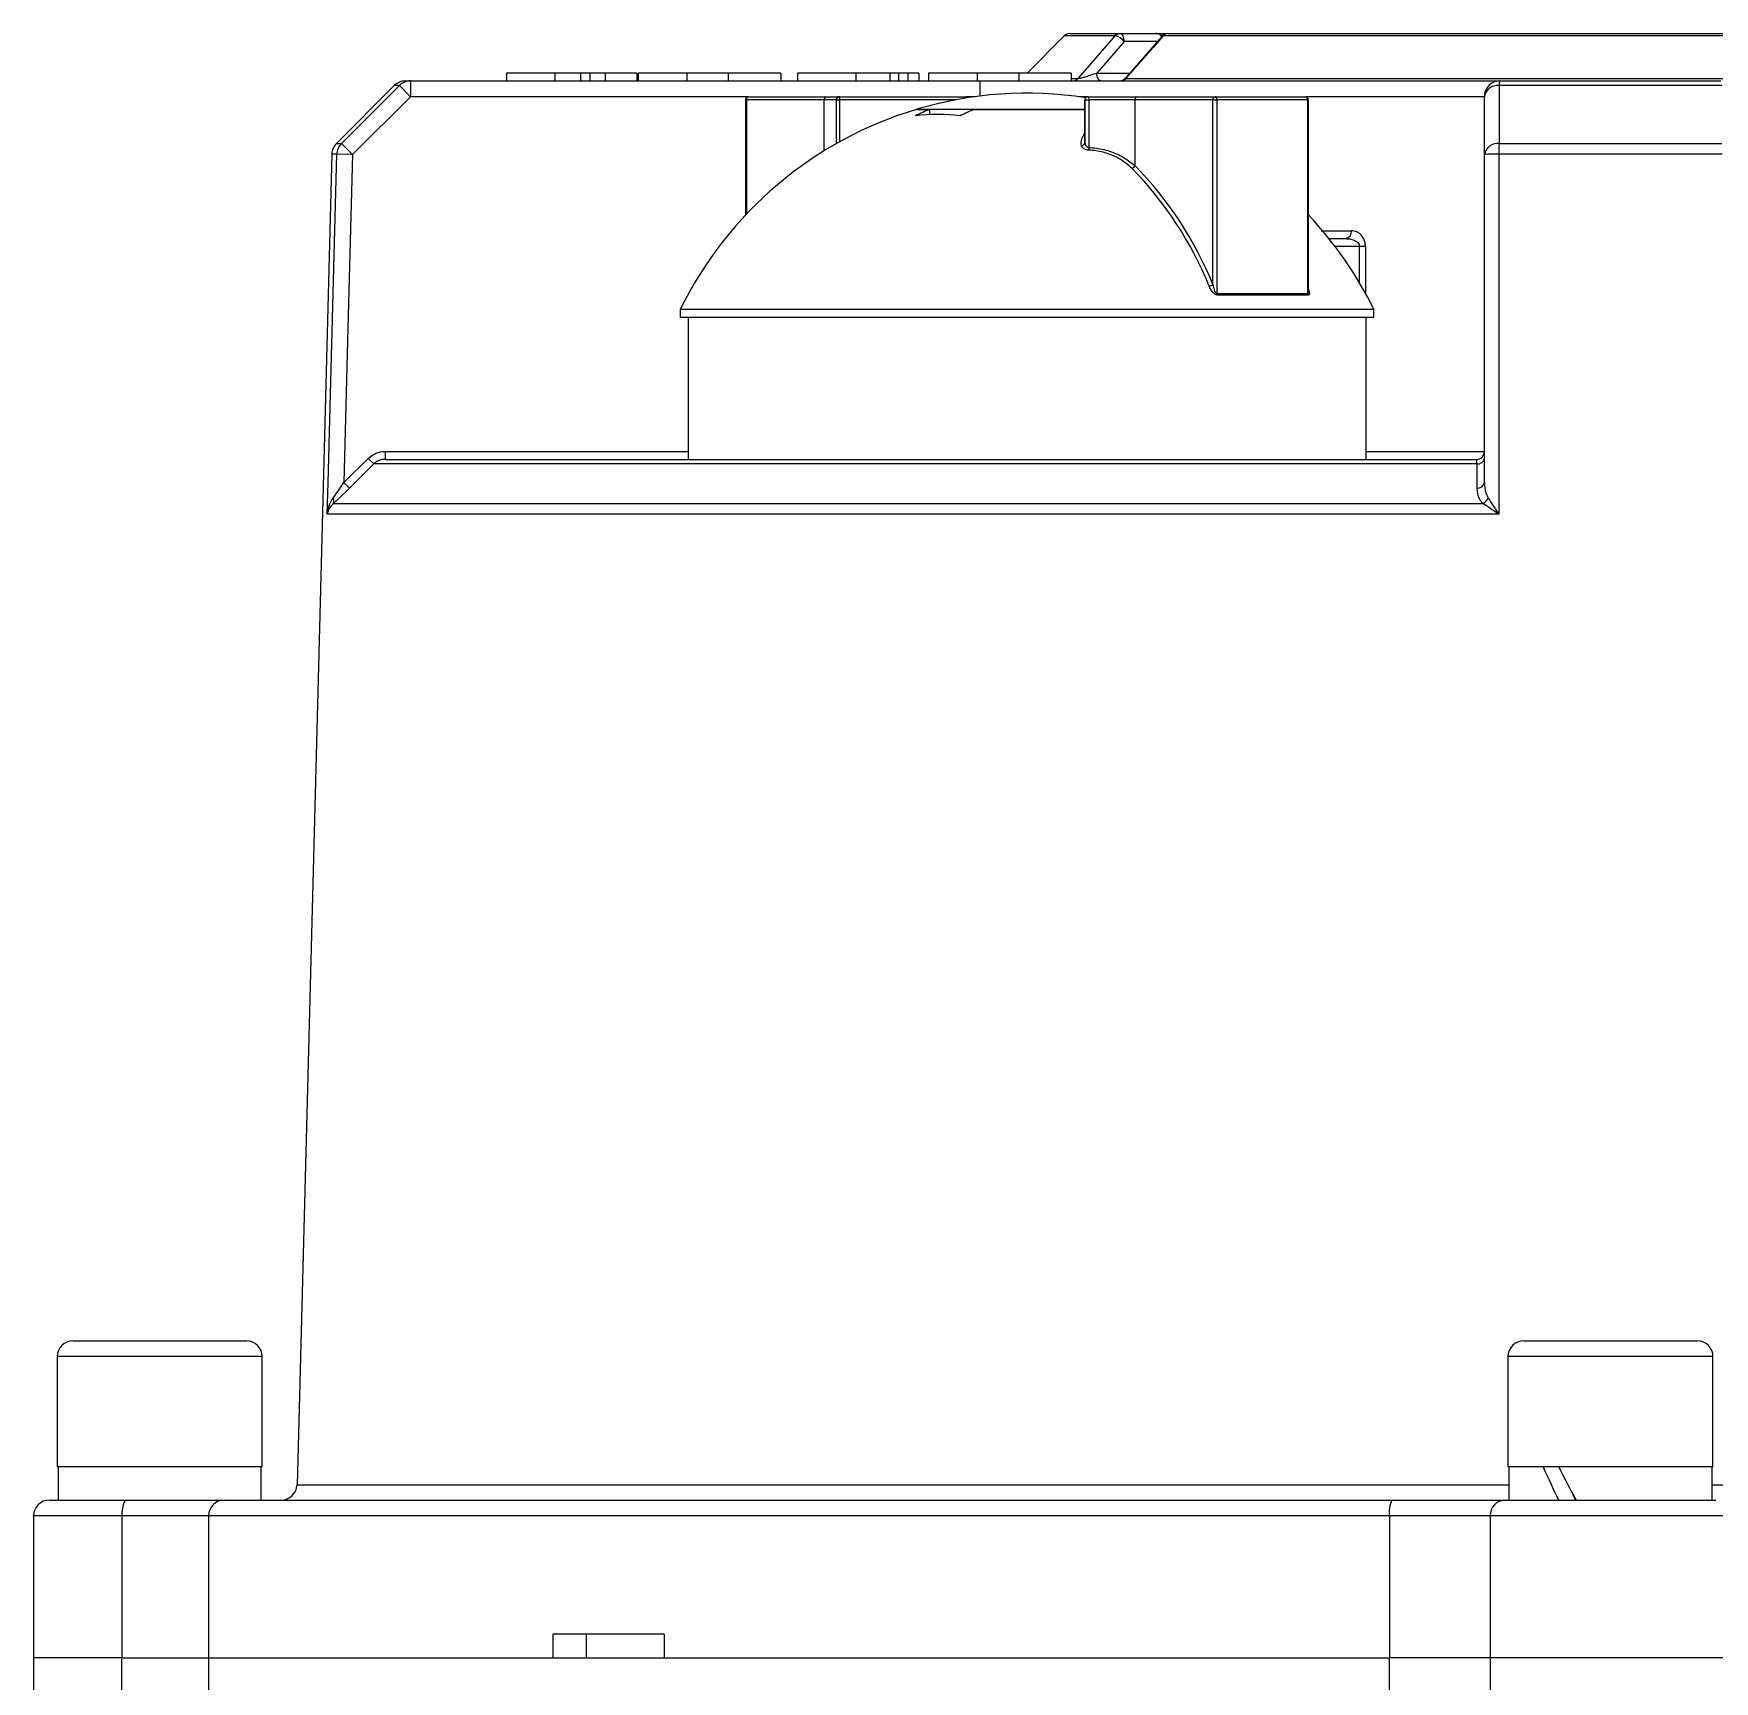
# Model space of a CAD drawing. Header units: millimetres. Extents: x 284 to 3312, y -237 to 1155.
# Drawn here: x 2243.2 to 2349.8, y 897.8 to 1002.3 of the extents above; entities that cross this region are included whole.
import ezdxf

# ---------------------------------------------------------------- set-up
doc = ezdxf.new("R2010")
doc.units = ezdxf.units.MM

msp = doc.modelspace()

# ---------------------------------------------------------------- linework, layer by layer
at = {"color": 7, "linetype": 'Continuous', "lineweight": 25}
for p, q in [((2308.594, 1002.188), (2306.24, 999.834)), ((2311.835, 1002.188), (2308.594, 1002.188)), ((2308.947, 1002.334), (2312.155, 1002.334)), ((2312.155, 1002.334), (2314.395, 1002.334)), ((2314.78, 1002.16), (2312.476, 999.508)), ((2314.356, 1002.334), (2315.155, 1002.334)), ((2371.614, 1002.188), (2314.866, 1002.188)), ((2315.155, 1002.334), (2371.325, 1002.334)), ((2314.497, 1001.834), (2312.405, 1001.834)), ((2273.233, 999.834), (2273.233, 999.334)), ((2276.299, 999.834), (2273.233, 999.834)), ((2276.299, 999.834), (2276.299, 999.334)), ((2277.911, 999.834), (2277.911, 999.334)), ((2278.522, 999.834), (2277.911, 999.834)), ((2278.522, 999.834), (2278.522, 999.334)), ((2279.484, 999.834), (2279.484, 999.334)), ((2281.489, 999.834), (2279.484, 999.834)), ((2281.489, 999.834), (2281.489, 999.334)), ((2281.574, 999.834), (2281.574, 999.334)), ((2284.663, 999.834), (2281.574, 999.834)), ((2284.663, 999.834), (2284.663, 999.334)), ((2287.295, 999.834), (2284.663, 999.834)), ((2287.295, 999.834), (2287.295, 999.334)), ((2290.629, 999.834), (2287.295, 999.834)), ((2290.629, 999.834), (2290.629, 999.334)), ((2291.674, 999.834), (2291.674, 999.334)), ((2295.372, 999.834), (2295.372, 999.334)), ((2297.546, 999.834), (2297.546, 999.334)), ((2298.091, 999.834), (2297.546, 999.834)), ((2298.091, 999.834), (2298.091, 999.334)), ((2298.672, 999.834), (2298.091, 999.834)), ((2298.672, 999.834), (2298.672, 999.334)), ((2299.381, 999.834), (2299.381, 999.334)), ((2299.991, 999.834), (2299.991, 999.334)), ((2303.081, 999.834), (2299.991, 999.834)), ((2303.081, 999.834), (2303.081, 999.334)), ((2305.713, 999.834), (2303.081, 999.834)), ((2305.713, 999.834), (2305.713, 999.334)), ((2309.047, 999.834), (2305.713, 999.834)), ((2309.047, 999.834), (2309.047, 999.334)), ((2310.667, 999.834), (2312.759, 999.834)), ((2266.115, 999.041), (2262.447, 995.374)), ((2266.439, 999.041), (2266.115, 999.041)), ((2266.439, 999.041), (2267.143, 998.334)), ((2266.822, 999.334), (2267.143, 999.334)), ((2267.143, 999.334), (2267.143, 998.334)), ((2267.143, 999.334), (2303.24, 999.334)), ((2303.24, 999.334), (2336.24, 999.334)), ((2303.24, 999.334), (2303.24, 998.371)), ((2309.047, 999.481), (2309.483, 999.481)), ((2312.512, 999.481), (2373.968, 999.481)), ((2350.305, 999.041), (2336.175, 999.041)), ((2336.24, 999.334), (2350.24, 999.334)), ((2267.143, 998.334), (2263.461, 994.667)), ((2288.59, 998.334), (2267.143, 998.334)), ((2288.39, 998.134), (2288.39, 990.834)), ((2288.39, 998.134), (2288.448, 998.134)), ((2293.381, 998.134), (2288.448, 998.134)), ((2288.448, 998.134), (2288.448, 990.896)), ((2288.59, 998.334), (2293.522, 998.334)), ((2293.381, 994.906), (2293.381, 998.134)), ((2294.143, 998.134), (2293.381, 998.134)), ((2293.522, 998.334), (2294.343, 998.334)), ((2294.143, 998.134), (2294.143, 995.357)), ((2294.143, 998.134), (2294.337, 998.134)), ((2294.337, 998.134), (2294.337, 995.466)), ((2301.716, 998.134), (2294.337, 998.134)), ((2294.343, 998.334), (2302.373, 998.334)), ((2302.955, 998.334), (2302.373, 998.334)), ((2310.111, 998.334), (2309.525, 998.334)), ((2309.907, 998.134), (2309.907, 995.542)), ((2309.911, 998.134), (2309.907, 998.134)), ((2309.911, 995.412), (2309.911, 998.134)), ((2309.911, 998.134), (2310.164, 998.134)), ((2310.111, 998.334), (2313.23, 998.334)), ((2310.164, 998.134), (2310.164, 995.109)), ((2313.089, 998.134), (2310.164, 998.134)), ((2318.021, 998.134), (2313.089, 998.134)), ((2313.089, 993.954), (2313.089, 998.134)), ((2313.23, 998.334), (2318.163, 998.334)), ((2318.021, 986.422), (2318.021, 998.134)), ((2318.021, 998.134), (2318.275, 998.134)), ((2318.163, 998.334), (2323.89, 998.334)), ((2318.275, 998.134), (2318.275, 985.851)), ((2324.056, 998.134), (2318.275, 998.134)), ((2335.24, 998.334), (2323.89, 998.334)), ((2324.056, 985.851), (2324.056, 998.134)), ((2324.056, 998.134), (2324.09, 998.134)), ((2324.09, 985.982), (2324.09, 998.134)), ((2335.24, 994.667), (2335.24, 998.334)), ((2299.24, 997.534), (2299.24, 997.531)), ((2299.24, 997.534), (2309.907, 997.534)), ((2299.24, 997.531), (2300.082, 997.531)), ((2300.082, 997.199), (2300.082, 997.531)), ((2302.911, 997.531), (2309.907, 997.531)), ((2309.913, 995.704), (2309.911, 995.412)), ((2262.155, 994.693), (2259.945, 910.308)), ((2262.465, 994.693), (2262.155, 994.693)), ((2262.447, 995.374), (2262.756, 995.374)), ((2263.461, 994.667), (2262.465, 994.693)), ((2262.756, 995.374), (2263.461, 994.667)), ((2335.24, 973.859), (2335.24, 994.667)), ((2350.327, 994.693), (2336.153, 994.693)), ((2336.178, 995.374), (2350.302, 995.374)), ((2324.888, 989.834), (2326.806, 989.834)), ((2325.39, 989.334), (2326.438, 989.334)), ((2327.318, 988.834), (2325.778, 988.834)), ((2327.701, 988.834), (2327.318, 988.834)), ((2327.318, 986.54), (2327.318, 988.834)), ((2327.701, 988.834), (2327.701, 985.872)), ((2318.275, 985.851), (2324.056, 985.851)), ((2324.076, 985.755), (2318.288, 985.755)), ((2284.24, 984.834), (2284.24, 984.334)), ((2290.684, 984.834), (2284.24, 984.834)), ((2290.684, 984.334), (2284.24, 984.334)), ((2284.74, 984.334), (2284.74, 975.334)), ((2328.24, 984.834), (2290.684, 984.834)), ((2328.24, 984.334), (2290.684, 984.334)), ((2327.74, 975.334), (2327.74, 984.334)), ((2328.24, 984.334), (2328.24, 984.834)), ((2262.914, 973.859), (2264.459, 975.395)), ((2264.459, 975.395), (2264.81, 975.041)), ((2265.525, 975.834), (2265.525, 975.334)), ((2265.525, 975.834), (2284.74, 975.834)), ((2265.525, 975.334), (2334.74, 975.334)), ((2327.701, 975.834), (2335.24, 975.834)), ((2334.778, 975.041), (2264.81, 975.041)), ((2262.914, 973.859), (2263.266, 973.506)), ((2262.253, 972.536), (2335.146, 972.536)), ((2336.153, 971.855), (2261.865, 971.855)), ((2245.74, 919.434), (2251.24, 919.434)), ((2251.24, 919.434), (2256.74, 919.434)), ((2337.74, 919.434), (2348.74, 919.434)), ((2244.74, 918.434), (2244.74, 911.434)), ((2251.24, 918.434), (2244.74, 918.434)), ((2257.74, 918.434), (2251.24, 918.434)), ((2257.74, 911.434), (2257.74, 918.434)), ((2336.74, 918.434), (2336.74, 911.434)), ((2349.74, 918.434), (2336.74, 918.434)), ((2349.74, 911.434), (2349.74, 918.434)), ((2251.24, 911.434), (2244.74, 911.434)), ((2244.8, 911.434), (2244.8, 909.334)), ((2257.74, 911.434), (2251.24, 911.434)), ((2257.68, 909.334), (2257.68, 911.434)), ((2349.74, 911.434), (2336.74, 911.434)), ((2336.8, 911.434), (2336.8, 909.334)), ((2349.68, 909.334), (2349.68, 911.434)), ((2259.945, 910.308), (2336.8, 910.308)), ((2349.68, 910.308), (2426.535, 910.308)), ((2244.24, 909.334), (2249.138, 909.334)), ((2249.138, 909.334), (2255.326, 909.334)), ((2255.326, 909.334), (2329.38, 909.334)), ((2329.38, 909.334), (2336.563, 909.334)), ((2336.563, 909.334), (2349.917, 909.334)), ((2243.24, 908.334), (2243.24, 899.334)), ((2248.838, 908.334), (2243.24, 908.334)), ((2254.338, 908.334), (2248.838, 908.334)), ((2248.838, 908.334), (2248.838, 899.334)), ((2329.224, 908.334), (2254.338, 908.334)), ((2254.338, 908.334), (2254.338, 899.334)), ((2335.609, 908.334), (2329.224, 908.334)), ((2329.224, 908.334), (2329.224, 899.334)), ((2335.609, 908.334), (2335.609, 899.334)), ((2350.871, 908.334), (2335.609, 908.334)), ((2276.163, 900.834), (2276.163, 899.334)), ((2283.234, 900.834), (2276.163, 900.834)), ((2278.288, 900.834), (2278.288, 899.334)), ((2283.234, 900.834), (2283.234, 899.334)), ((2243.24, 899.334), (2243.24, 889.805)), ((2248.838, 899.334), (2243.24, 899.334)), ((2248.838, 899.334), (2254.338, 899.334)), ((2248.838, 889.601), (2248.838, 899.334)), ((2254.338, 899.334), (2276.163, 899.334)), ((2254.338, 899.334), (2254.338, 885.628)), ((2254.338, 899.334), (2329.224, 899.334)), ((2283.234, 899.334), (2329.224, 899.334)), ((2335.609, 899.334), (2329.224, 899.334)), ((2329.224, 891.334), (2329.224, 899.334)), ((2350.871, 899.334), (2335.609, 899.334)), ((2335.609, 899.334), (2335.609, 891.334))]:
    msp.add_line(p, q, dxfattribs=at)
at = {"color": 7, "linetype": 'Continuous', "lineweight": 25, "flags": 128}
for points in [[(2309.483, 999.481), (2310.096, 1000.187), (2311.835, 1002.188)], [(2312.405, 1001.834), (2312.401, 1001.932), (2312.386, 1002.026), (2312.363, 1002.112), (2312.332, 1002.188), (2312.294, 1002.25), (2312.251, 1002.296), (2312.204, 1002.325), (2312.155, 1002.334)], [(2314.866, 1002.188), (2314.252, 1001.482), (2312.512, 999.481)], [(2312.405, 1001.834), (2311.211, 1000.461), (2310.667, 999.834)], [(2310.917, 999.334), (2310.868, 999.344), (2310.821, 999.372), (2310.778, 999.419), (2310.74, 999.481), (2310.709, 999.557), (2310.686, 999.643), (2310.672, 999.737), (2310.667, 999.834)], [(2262.756, 995.374), (2264.173, 996.785), (2266.439, 999.041)], [(2336.175, 999.041), (2336.176, 997.63), (2336.178, 995.374)], [(2318.275, 998.134), (2318.273, 998.173), (2318.266, 998.211), (2318.256, 998.245), (2318.242, 998.276), (2318.225, 998.301), (2318.206, 998.319), (2318.185, 998.33), (2318.163, 998.334)], [(2261.865, 971.855), (2261.917, 973.854), (2262.127, 981.851), (2262.465, 994.693)], [(2263.461, 994.667), (2263.171, 983.649), (2262.914, 973.859)], [(2336.153, 994.693), (2336.153, 992.694), (2336.153, 984.696), (2336.153, 971.855)], [(2264.81, 975.041), (2264.101, 974.336), (2263.266, 973.506)], [(2334.777, 973.506), (2334.778, 974.211), (2334.778, 975.041)], [(2249.138, 909.334), (2249.08, 909.315), (2249.023, 909.258), (2248.971, 909.166), (2248.926, 909.041), (2248.888, 908.89), (2248.861, 908.717), (2248.844, 908.529), (2248.838, 908.334)]]:
    msp.add_lwpolyline(points, dxfattribs=at)
at = {"color": 7, "linetype": 'Continuous', "lineweight": 25}
for centre, radius, start, end in [((2308.947, 1001.834), 0.5, 90, 135), ((2312.16, 1001.901), 0.433, 90.56227, 138.55516), ((2311.671, 1001.287), 0.916, 36.71686, 79.70598), ((2315.155, 1001.834), 0.5, 90, 138.99766), ((2314.845, 1002.096), 0.0943, 77.22012, 135.55486), ((2315.164, 1001.958), 0.377, 91.32131, 142.33719), ((2266.822, 998.334), 1, 90, 135), ((2267.144, 998.341), 0.994, 90.02099, 135.14995), ((2309.159, 999.766), 0.431, 270.58209, 318.6662), ((2312.092, 999.834), 0.5, 270.0046, 319.45947), ((2312.212, 999.713), 0.379, 271.28368, 322.16879), ((2336.24, 998.334), 1, 90, 180), ((2336.096, 998.174), 0.871, 84.79835, 169.38601), ((2336.708, 999.077), 0.534, 151.20983, 183.85018), ((2288.59, 998.134), 0.2, 90, 180), ((2288.625, 998.159), 0.179, 101.42175, 188.04947), ((2293.558, 998.159), 0.179, 101.42175, 188.04947), ((2294.343, 998.134), 0.2, 90, 180), ((2296.036, 998.184), 1.7, 174.93626, 181.684), ((2306.24, 974.056), 24.5, 81.26297, 106.60155), ((2302.373, 998.134), 0.2, 43.23027, 90), ((2310.107, 998.134), 0.2, 90, 180), ((2310.111, 998.134), 0.2, 90.01248, 180.01247), ((2309.937, 998.181), 0.232, 348.43887, 41.54081), ((2313.266, 998.159), 0.179, 101.42175, 188.04947), ((2318.198, 998.159), 0.179, 101.42175, 188.04947), ((2323.89, 998.134), 0.2, 0, 90), ((2323.872, 998.15), 0.185, 355.15009, 84.14406), ((2306.24, 974.052), 24.5, 106.60155, 153.89109), ((2305.297, 984.635), 13.911, 112.01662, 116.13835), ((2300.583, 985.606), 11.604, 82.99964, 97.00036), ((2308.126, 984.635), 13.911, 112.01662, 116.13835), ((2263.154, 994.667), 1, 135, 178.5), ((2263.467, 994.667), 1.002, 135.13496, 178.5242), ((2309.716, 995.431), 0.196, 260.14935, 354.21068), ((2310.63, 995.081), 0.467, 176.53511, 197.73503), ((2336.097, 994.505), 0.872, 84.66427, 169.34559), ((2335.938, 986.267), 8.428, 88.5382, 94.74775), ((2344.632, 994.715), 8.479, 175.54653, 180.15227), ((2312.814, 994.088), 0.305, 284.94042, 333.98969), ((2296.531, 977.741), 22.921, 21.98408, 44.45247), ((2296.593, 977.771), 23.108, 21.98408, 44.45247), ((2306.24, 974.052), 24.5, 26.10891, 43.2319), ((2326.36, 989.777), 0.45, 279.95003, 7.31071), ((2317.719, 986.807), 0.49, 277.87879, 308.17043), ((2318.606, 985.849), 0.331, 179.72136, 196.47981), ((2324.289, 985.85), 0.233, 179.81955, 203.97745), ((2334.74, 975.834), 0.5, 270, 0), ((2334.813, 975.474), 0.434, 265.30271, 349.53971), ((2334.813, 973.938), 0.434, 265.23673, 349.51946), ((2261.956, 972.689), 0.334, 332.61883, 34.96136), ((2334.804, 973.216), 0.761, 296.71951, 333.88426), ((2245.74, 918.434), 1, 90, 180), ((2256.74, 918.434), 1, 0, 90), ((2337.74, 918.434), 1, 90, 180), ((2348.74, 918.434), 1, 0, 90), ((2258.945, 910.334), 1, 270, 358.5), ((2244.24, 908.334), 1, 90, 180), ((2255.332, 908.34), 0.994, 90.35382, 180.3495), ((2330.946, 908.578), 1.739, 154.23449, 188.06223), ((2336.587, 908.357), 0.978, 91.38493, 181.32101)]:
    msp.add_arc(centre, radius, start, end, dxfattribs=at)
for centre, major_axis, start_param, end_param in [((2343.24, 909.334), (-5.902, 11.069), 1.2578971, 1.4472938), ((2343.24, 911.434), (-5.902, 11.069), 1.4472938, 1.6366905), ((2343.24, 909.334), (-3.977, 7.46), 1.378906, 1.4472938)]:
    msp.add_ellipse(centre, major_axis=major_axis, ratio=0.2328267, start_param=start_param, end_param=end_param, dxfattribs=at)
for points, knots in [([(2314.808, 1002.183), (2314.787, 1002.203), (2314.718, 1002.265), (2314.573, 1002.32), (2314.453, 1002.33), (2314.395, 1002.334)], [0, 0, 0, 0, 0.1941685, 0.6112659, 1, 1, 1, 1]), ([(2314.765, 1002.153), (2314.758, 1002.163), (2314.717, 1002.228), (2314.615, 1002.287), (2314.507, 1002.324), (2314.445, 1002.332), (2314.418, 1002.334), (2314.406, 1002.334), (2314.399, 1002.334), (2314.396, 1002.334), (2314.395, 1002.334)], [0, 0, 0, 0, 0.0773397, 0.5022368, 0.7823181, 0.8991425, 0.9528072, 0.9778736, 0.9906518, 1, 1, 1, 1]), ([(2277.911, 999.834), (2277.726, 999.834), (2277.469, 999.834), (2276.757, 999.834), (2276.415, 999.834), (2276.243, 999.834)], [0, 0, 0, 0, 0.56063353, 0.77922541, 1, 1, 1, 1]), ([(2279.484, 999.834), (2279.29, 999.834), (2278.942, 999.834), (2278.65, 999.834), (2278.522, 999.834)], [0, 0, 0, 0, 0.5598834, 1, 1, 1, 1]), ([(2295.372, 999.834), (2294.775, 999.834), (2293.878, 999.834), (2292.903, 999.834), (2292.188, 999.834), (2291.738, 999.834), (2291.696, 999.834), (2291.674, 999.834)], [0, 0, 0, 0, 0.24891021, 0.37405331, 0.49928992, 0.74922424, 1, 1, 1, 1]), ([(2297.546, 999.834), (2297.165, 999.834), (2296.484, 999.834), (2295.712, 999.834), (2295.372, 999.834)], [0, 0, 0, 0, 0.559112, 1, 1, 1, 1]), ([(2299.381, 999.834), (2299.269, 999.834), (2299.046, 999.834), (2298.797, 999.834), (2298.667, 999.834), (2298.67, 999.834), (2298.672, 999.834)], [0, 0, 0, 0, 0.1867494, 0.3723338, 0.5591229, 1, 1, 1, 1]), ([(2310.667, 999.834), (2310.522, 999.78), (2310.281, 999.691), (2309.945, 999.583), (2309.732, 999.523), (2309.616, 999.497), (2309.552, 999.485), (2309.509, 999.48), (2309.49, 999.48), (2309.483, 999.481)], [0, 0, 0, 0, 0.3803784, 0.6294004, 0.7933916, 0.8683512, 0.9061, 0.9649105, 1, 1, 1, 1]), ([(2312.512, 999.481), (2312.498, 999.481), (2312.475, 999.48), (2312.458, 999.489), (2312.468, 999.5), (2312.475, 999.508)], [0, 0, 0, 0, 0.321216, 0.5469531, 1, 1, 1, 1]), ([(2309.683, 995.239), (2309.678, 995.338), (2309.663, 995.648), (2309.808, 995.873), (2309.907, 996.026)], [0, 0, 0, 0, 0.32154315, 1, 1, 1, 1]), ([(2310.186, 994.939), (2310.146, 994.942), (2310.066, 994.949), (2309.947, 994.984), (2309.838, 995.036), (2309.747, 995.105), (2309.693, 995.177), (2309.686, 995.221), (2309.683, 995.239)], [0, 0, 0, 0, 0.1540842, 0.3077863, 0.4712038, 0.6571656, 0.8674974, 1, 1, 1, 1]), ([(2309.911, 995.412), (2309.912, 995.394), (2309.916, 995.349), (2309.942, 995.279), (2309.987, 995.209), (2310.041, 995.157), (2310.086, 995.13), (2310.127, 995.115), (2310.147, 995.112), (2310.164, 995.109)], [0, 0, 0, 0, 0.1439658, 0.3732579, 0.5695399, 0.7311976, 0.8706056, 0.8914202, 1, 1, 1, 1]), ([(2310.164, 995.109), (2310.235, 995.107), (2310.628, 995.09), (2311.367, 994.945), (2312.338, 994.551), (2312.822, 994.166), (2313.089, 993.954)], [0, 0, 0, 0, 0.0646751, 0.357229, 0.6459454, 1, 1, 1, 1]), ([(2312.893, 993.793), (2312.647, 994.003), (2312.202, 994.383), (2311.302, 994.774), (2310.616, 994.92), (2310.251, 994.936), (2310.186, 994.939)], [0, 0, 0, 0, 0.3569261, 0.6455881, 0.9359573, 1, 1, 1, 1]), ([(2326.438, 989.334), (2326.551, 989.328), (2326.759, 989.316), (2327.022, 989.225), (2327.202, 989.102), (2327.292, 988.976), (2327.317, 988.884), (2327.318, 988.844), (2327.318, 988.834)], [0, 0, 0, 0, 0.31524932, 0.58380752, 0.76893332, 0.90154812, 0.97694711, 1, 1, 1, 1]), ([(2327.701, 988.834), (2327.696, 988.913), (2327.685, 989.089), (2327.59, 989.352), (2327.412, 989.605), (2327.141, 989.796), (2326.922, 989.821), (2326.806, 989.834)], [0, 0, 0, 0, 0.1272814, 0.2832463, 0.4739865, 0.7233052, 1, 1, 1, 1]), ([(2318.288, 985.755), (2318.268, 985.757), (2318.224, 985.762), (2318.14, 985.809), (2318.021, 985.915), (2317.892, 986.094), (2317.822, 986.244), (2317.786, 986.322)], [0, 0, 0, 0, 0.0853698, 0.1907986, 0.3564235, 0.6664713, 1, 1, 1, 1]), ([(2318.021, 986.422), (2318.04, 986.344), (2318.074, 986.197), (2318.137, 986.02), (2318.196, 985.91), (2318.234, 985.867), (2318.258, 985.853), (2318.269, 985.852), (2318.275, 985.851)], [0, 0, 0, 0, 0.3733801, 0.7042157, 0.8609871, 0.9438936, 0.9669176, 1, 1, 1, 1]), ([(2324.056, 985.851), (2324.059, 985.851), (2324.067, 985.853), (2324.075, 985.864), (2324.084, 985.888), (2324.09, 985.925), (2324.089, 985.959), (2324.088, 985.974)], [0, 0, 0, 0, 0.1018056, 0.2278193, 0.3845082, 0.7211688, 1, 1, 1, 1]), ([(2324.09, 986.122), (2324.107, 986.075), (2324.144, 985.97), (2324.149, 985.855), (2324.129, 985.783), (2324.104, 985.758), (2324.083, 985.756), (2324.076, 985.755)], [0, 0, 0, 0, 0.2850447, 0.6421788, 0.7897187, 0.9385797, 1, 1, 1, 1]), ([(2264.459, 975.395), (2264.591, 975.503), (2264.855, 975.718), (2265.247, 975.825), (2265.471, 975.832), (2265.525, 975.834)], [0, 0, 0, 0, 0.4302371, 0.8604109, 1, 1, 1, 1]), ([(2265.525, 975.334), (2265.489, 975.333), (2265.339, 975.328), (2265.076, 975.257), (2264.899, 975.113), (2264.81, 975.041)], [0, 0, 0, 0, 0.1397782, 0.570273, 1, 1, 1, 1]), ([(2334.778, 975.041), (2334.777, 975.066), (2334.771, 975.167), (2334.758, 975.301), (2334.746, 975.323), (2334.74, 975.334)], [0, 0, 0, 0, 0.1363861, 0.5678689, 1, 1, 1, 1]), ([(2262.23, 972.881), (2262.345, 973.04), (2262.57, 973.352), (2262.801, 973.693), (2262.914, 973.859)], [0, 0, 0, 0, 0.5114809, 1, 1, 1, 1]), ([(2263.266, 973.506), (2263.097, 973.339), (2262.746, 972.993), (2262.422, 972.692), (2262.253, 972.536)], [0, 0, 0, 0, 0.4802547, 1, 1, 1, 1]), ([(2335.146, 972.536), (2335.071, 972.63), (2334.838, 972.923), (2334.802, 973.27), (2334.777, 973.506)], [0, 0, 0, 0, 0.3221832, 1, 1, 1, 1]), ([(2335.24, 973.859), (2335.255, 973.625), (2335.277, 973.283), (2335.437, 972.977), (2335.487, 972.881)], [0, 0, 0, 0, 0.6864243, 1, 1, 1, 1]), ([(2261.865, 971.855), (2261.865, 971.857), (2261.88, 972.039), (2261.945, 972.398), (2262.136, 972.722), (2262.23, 972.881)], [0, 0, 0, 0, 0.006055, 0.5138842, 1, 1, 1, 1]), ([(2262.253, 972.536), (2262.155, 972.431), (2261.957, 972.217), (2261.884, 971.978), (2261.865, 971.856), (2261.865, 971.855)], [0, 0, 0, 0, 0.4863923, 0.9939281, 1, 1, 1, 1]), ([(2336.153, 971.855), (2336.151, 971.856), (2335.969, 971.978), (2335.612, 972.217), (2335.299, 972.431), (2335.146, 972.536)], [0, 0, 0, 0, 0.0060719, 0.5136077, 1, 1, 1, 1]), ([(2335.487, 972.881), (2335.587, 972.722), (2335.791, 972.398), (2336.03, 972.039), (2336.152, 971.857), (2336.153, 971.855)], [0, 0, 0, 0, 0.4861158, 0.993945, 1, 1, 1, 1])]:
    msp.add_open_spline(points, degree=3, knots=knots, dxfattribs=at)

doc.saveas('drawing.dxf')
